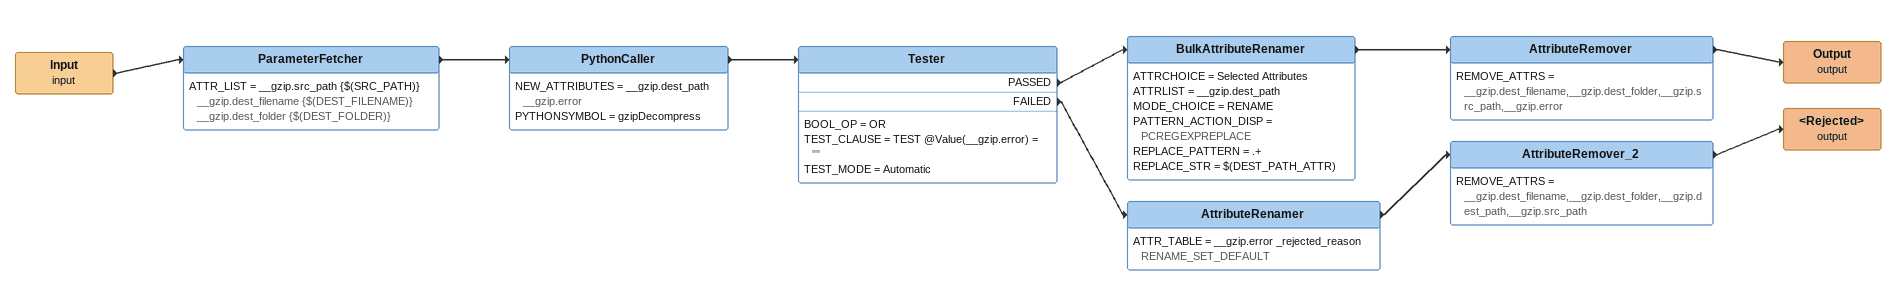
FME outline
Input (input)
    -> ParameterFetcher
ParameterFetcher
    ATTR_LIST = __gzip.src_path {$(SRC_PATH)} __gzip.dest_filename {$(DEST_FILENAME)} __gzip.dest_folder {$(DEST_FOLDER)}
    -> PythonCaller
PythonCaller
    NEW_ATTRIBUTES = __gzip.dest_path __gzip.error
    PYTHONSYMBOL = gzipDecompress
    -> Tester
Tester
    BOOL_OP = OR
    TEST_CLAUSE = TEST @Value(__gzip.error) = ""
    TEST_MODE = Automatic
    PASSED -> BulkAttributeRenamer
    FAILED -> AttributeRenamer
BulkAttributeRenamer
    ATTRCHOICE = Selected Attributes
    ATTRLIST = __gzip.dest_path
    MODE_CHOICE = RENAME
    PATTERN_ACTION_DISP = PCREGEXPREPLACE
    REPLACE_PATTERN = .+
    REPLACE_STR = $(DEST_PATH_ATTR)
    -> AttributeRemover
AttributeRemover
    REMOVE_ATTRS = __gzip.dest_filename,__gzip.dest_folder,__gzip.src_path,__gzip.error
    -> Output (output)
Output (output)
AttributeRenamer
    ATTR_TABLE = __gzip.error _rejected_reason RENAME_SET_DEFAULT
    -> AttributeRemover_2
AttributeRemover_2
    REMOVE_ATTRS = __gzip.dest_filename,__gzip.dest_folder,__gzip.dest_path,__gzip.src_path
    -> <Rejected> (output)
<Rejected> (output)
